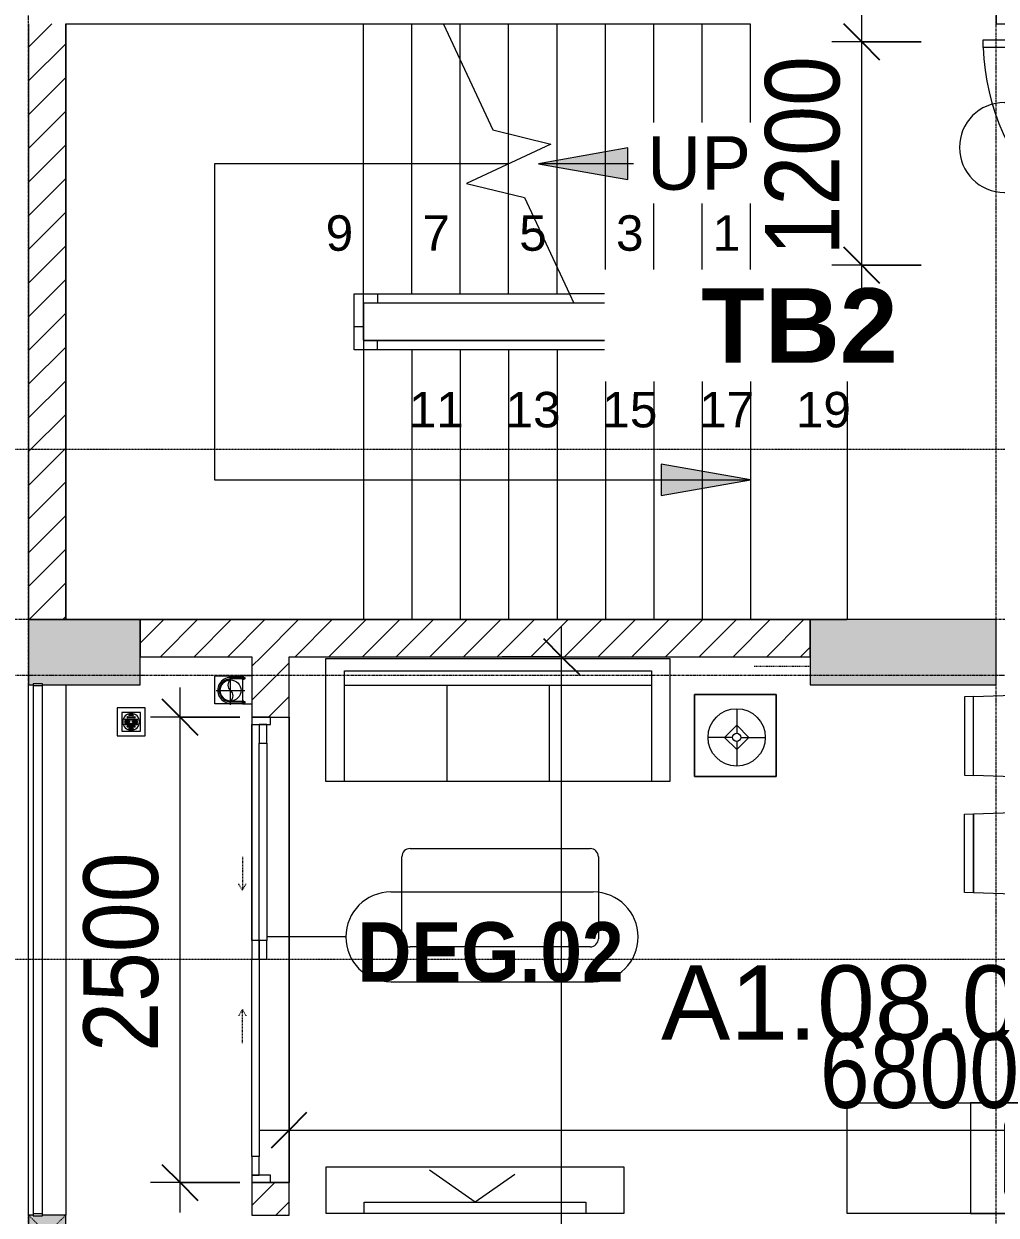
# Model space of a CAD drawing. Header units: millimetres. Extents: x 1591 to 239055, y -15958 to 83255.
# Drawn here: x 129507 to 134732, y 30637 to 37037 of the extents above; entities that cross this region are included whole.
import ezdxf

# ---------------------------------------------------------------- set-up
doc = ezdxf.new("R2010")
doc.units = ezdxf.units.MM
for name, pattern in [('Dash', [6, 3, -3]), ('Dash 1_8_', [6.35, 3.175, -3.175]), ('Dash Dot 3_16_', [7.9375, 4.7625, -1.5875, 0, -1.5875]), ('Grid Line', [22.225, 12.7, -3.175, 3.175, -3.175]), ('IMPORT-CENTER _2_', [40.64, 25.4, -5.08, 5.08, -5.08]), ('Overhead', [3.96875, 2.38125, -1.5875])]:
    doc.linetypes.add(name, pattern=pattern)
for name, color, linetype, lineweight in [('0-1', 250, 'Continuous', 5), ('A-ANNO-DIMS', 211, 'Continuous', 9), ('A-ANNO-DIMS-160', 211, 'Continuous', 9), ('A-AREA', 32, 'Dash 1_8_', 9), ('A-AREA-IDEN', 2, 'Continuous', 9), ('A-DETL-GENF-2', 1, 'Continuous', 9), ('A-DOOR', 31, 'Continuous', 9), ('A-DOOR-3', 1, 'Continuous', 9), ('A-DOOR-FRAM', 31, 'Continuous', 9), ('A-DOOR-FRAM-1', 1, 'Continuous', 9), ('A-DOOR-HDLN', 31, 'Dash', 9), ('A-DOOR-IDEN', 31, 'Continuous', 9), ('A-FLOR-1', 7, 'Continuous', 9), ('A-FLOR-2', 9, 'Continuous', 9), ('A-FLOR-HRAL', 11, 'Continuous', 9), ('A-WALL', 113, 'Continuous', 9), ('A-WALL-3', 113, 'Continuous', 18), ('A-WALL-PATT-2', 111, 'Continuous', 9), ('G-ANNO-SYMB-1', 111, 'Dash Dot 3_16_', 18), ('G-ANNO-TEXT-1', 7, 'Continuous', 9), ('G-IMPT', 8, 'Continuous', 9), ('G-IMPT-2', 8, 'IMPORT-CENTER _2_', 9), ('I-FURN', 30, 'Continuous', 9), ('I-FURN-1', 254, 'Continuous', 9), ('M-EQPM', 50, 'Continuous', 9), ('S-COLS', 52, 'Continuous', 9), ('S-COLS-1', 52, 'Continuous', 5), ('S-COLS-2', 250, 'Continuous', 18), ('S-COLS-5', 52, 'Continuous', 18), ('S-COLS-HDLN', 52, 'Dash', 9), ('S-GRID-1', 1, 'Grid Line', 9), ('S-STRS', 31, 'Continuous', 9), ('S-STRS-ANNO', 31, 'Continuous', 9), ('S-STRS-IDEN', 31, 'Continuous', 9), ('S-STRS-MBND', 31, 'Overhead', 9), ('S-STRS-MBND-1', 31, 'Continuous', 9)]:
    doc.layers.add(name, color=color, linetype=linetype, lineweight=lineweight)
doc.styles.add('Arial_1', font='arial_0.ttf', dxfattribs={"height": 190.496})
doc.styles.add('Arial_13', font='arial_0.ttf', dxfattribs={"height": 400})
doc.styles.add('Arial_2', font='arial_0.ttf', dxfattribs={"height": 288})
doc.styles.add('Arial_B_4', font='arialbd_0.ttf', dxfattribs={"height": 400})
doc.styles.add('Arial_B_5', font='arialbd_0.ttf', dxfattribs={"width": 0.9, "height": 320})
doc.styles.add('UTM Avo', font='UTM Avo.ttf', dxfattribs={"width": 0.9, "height": 400})
doc.dimstyles.new('1_Dim_chi_tiet_2_5', dxfattribs={"dimscale": 304.8, "dimtxt": 399.720379, "dimasz": 0.629921, "dimexe": 0.524934, "dimexo": 0.0625, "dimgap": 0.052493, "dimtad": 1, "dimdec": 0, "dimrnd": 5, "dimzin": 0, "dimdsep": 46, "dimtxsty": 'UTM Avo', "dimblk1": 'OBLIQUE', "dimblk2": 'OBLIQUE', "dimsah": 1, "dimcen": 0.09, "dimdle": 0.524934, "dimazin": 0, "dimtfac": 1, "dimtdec": 4, "dimtix": 1, "dimtmove": 0, "dimatfit": 3, "dimfxl": 1.049869, "dimfxlon": 1, "dimtvp": 1, "dimtolj": 1, "dimtzin": 0, "dimarcsym": 2})
pattern_1 = [(45, (95879.7, 0), (-90.50967, 90.50967), [])]

# ---------------------------------------------------------------- blocks, each defined once
blk = doc.blocks.new('NCV_TKTC_KET CAU_rvt-1-TKCS_MB TẦNG 6-8')
at = {"layer": 'S-COLS-1'}
for points in [[(33727.6, 33486.9), (34252.6, 33486.9), (34252.6, 33836.9), (33652.6, 33836.9), (33652.6, 33486.9), (33677.6, 33486.9), (33677.6, 33491.9), (33727.6, 33491.9)], [(38852.6, 33486.9), (38852.6, 33836.9), (37852.6, 33836.9), (37852.6, 33486.9), (38381.5, 33486.9)]]:
    blk.add_hatch(color=256, dxfattribs=at).paths.add_polyline_path(points)
at = {"layer": 'A-FLOR-1'}
for p, q in [((37532.6, 35535.6), (37532.6, 35336.5)), ((37532.6, 35286.5), (37532.6, 33836.9))]:
    blk.add_line(p, q, dxfattribs=at)
at = {"layer": 'S-COLS-2'}
for p, q in [((34252.6, 33836.9), (33652.6, 33836.9)), ((33652.6, 33836.9), (33652.6, 33486.9)), ((34252.6, 33486.9), (34252.6, 33836.9)), ((38852.6, 33836.9), (37852.6, 33836.9)), ((37852.6, 33836.9), (37852.6, 33486.9)), ((38852.6, 33486.9), (38852.6, 33836.9)), ((33652.6, 33486.9), (33677.6, 33486.9)), ((33727.6, 33486.9), (34252.6, 33486.9)), ((37852.6, 33486.9), (38852.6, 33486.9))]:
    blk.add_line(p, q, dxfattribs=at)
blk = doc.blocks.new('HE BEP A1 - HE BEP A 2-901225-TKCS_MB TẦNG 6-8')
at = {"layer": 'I-FURN'}
for p, q in [((0, 0), (662.4, 0)), ((0, -594.4), (0, 0)), ((662.4, 0), (662.4, -594.4)), ((662.4, 0), (662.4, -594.4)), ((3700, 0), (662.4, 0)), ((3700, -594.4), (3700, 0)), ((3700, -594.4), (3700, 0)), ((844.9, -120.7), (844.9, -476.9)), ((1706.9, -103.2), (862.4, -103.2)), ((1724.4, -476.9), (1724.4, -120.7)), ((2364, -483.2), (2364, -111.2)), ((3175.6, -81.2), (2394, -81.2)), ((2451.6, -118.3), (2484.1, -118.3)), ((2451.6, -122.3), (2451.6, -118.3)), ((2484.1, -122.3), (2451.6, -122.3)), ((2484.1, -118.3), (2484.1, -122.3)), ((3085.5, -118.3), (3085.5, -122.3)), ((3118, -118.3), (3085.5, -118.3)), ((3085.5, -122.3), (3118, -122.3)), ((3118, -122.3), (3118, -118.3)), ((3205.6, -483.2), (3205.6, -111.2)), ((871.5, -386.8), (871.5, -182.3)), ((871.5, -184.9), (1351.6, -184.9)), ((877.9, -156.9), (1345.2, -156.9)), ((924.9, -128.9), (1298.3, -128.9)), ((1351.6, -182.3), (1351.6, -386.8)), ((1405.6, -369.9), (1405.6, -183.2)), ((1459, -129.9), (1644.4, -129.9)), ((1697.8, -183.2), (1697.8, -369.9)), ((2471.8, -183.9), (2467.4, -188.3)), ((2467.4, -188.3), (2496.5, -217.4)), ((2500.9, -213), (2471.8, -183.9)), ((2689.3, -186.7), (2660.2, -215.8)), ((2664.6, -220.2), (2693.7, -191.1)), ((2693.7, -191.1), (2689.3, -186.7)), ((2875.9, -191.1), (2880.3, -186.7)), ((2905, -220.2), (2875.9, -191.1)), ((2880.3, -186.7), (2909.4, -215.8)), ((3068.7, -213), (3097.9, -183.9)), ((3102.3, -188.3), (3073.1, -217.4)), ((3097.9, -183.9), (3102.3, -188.3)), ((871.5, -212.9), (1351.6, -212.9)), ((871.5, -240.9), (1351.6, -240.9)), ((2496.5, -217.4), (2500.9, -213)), ((2660.2, -215.8), (2664.6, -220.2)), ((2909.4, -215.8), (2905, -220.2)), ((3073.1, -217.4), (3068.7, -213)), ((871.5, -268.9), (1351.6, -268.9)), ((871.5, -296.9), (1351.6, -296.9)), ((1602.7, -313.4), (1523.8, -418.4)), ((1618.1, -322.3), (1602.7, -313.4)), ((871.5, -324.9), (1351.6, -324.9)), ((871.5, -352.9), (1351.6, -352.9)), ((871.5, -380.9), (1351.6, -380.9)), ((1566.6, -443.1), (1618.1, -322.3)), ((2470.1, -405.9), (2499.2, -376.7)), ((2503.6, -381.1), (2474.5, -410.3)), ((2499.2, -376.7), (2503.6, -381.1)), ((2663, -383.9), (2667.3, -379.5)), ((2692.1, -413), (2663, -383.9)), ((2667.3, -379.5), (2696.5, -408.6)), ((2902.3, -379.5), (2873.2, -408.6)), ((2877.5, -413), (2906.7, -383.9)), ((2906.7, -383.9), (2902.3, -379.5)), ((3070.4, -376.7), (3066, -381.1)), ((3066, -381.1), (3095.1, -410.3)), ((3099.5, -405.9), (3070.4, -376.7)), ((876.4, -408.9), (1346.8, -408.9)), ((1298.3, -440.1), (924.9, -440.1)), ((1644.4, -423.2), (1459, -423.2)), ((1541.1, -452.3), (1528.6, -445.1)), ((2474.5, -410.3), (2470.1, -405.9)), ((2696.5, -408.6), (2692.1, -413)), ((2873.2, -408.6), (2877.5, -413)), ((3095.1, -410.3), (3099.5, -405.9)), ((862.4, -494.4), (1706.9, -494.4)), ((3175.6, -513.2), (2394, -513.2)), ((662.4, -594.4), (0, -594.4)), ((662.4, -594.4), (3700, -594.4))]:
    blk.add_line(p, q, dxfattribs=at)
for centre, radius in [((2581.9, -298.5), 142.6), ((2581.9, -298.5), 131.3), ((2987.7, -298.5), 142.6), ((2987.7, -298.5), 131.3), ((2581.9, -298.5), 87.2), ((2581.9, -298.5), 43.6), ((2987.7, -298.5), 87.2), ((2987.7, -298.5), 43.6), ((1552.8, -316.6), 22.2), ((2581.9, -298.5), 30.9), ((2987.7, -298.5), 30.9), ((1485.9, -449.9), 17.8), ((1592.6, -449.9), 17.8)]:
    blk.add_circle(centre, radius, dxfattribs=at)
for centre, radius, start, end in [((862.4, -120.7), 17.5, 90, 180), ((1706.9, -120.7), 17.5, 0, 90), ((2394, -111.2), 30, 90, 180), ((2485.1, -120.7), 33.5, 163.94189, 180), ((2485.1, -120.7), 33.5, 180, 196.05811), ((2476.6, -118.2), 24.7, 145.20397, 163.94189), ((2467.8, -120.3), 11.6, 9.71775, 170.28225), ((2467.8, -120.3), 11.6, 189.9102, 350.0898), ((2471.3, -114.5), 18.1, 120.79762, 145.20397), ((2467.9, -108.8), 11.5, 90, 120.79762), ((2467.9, -108.8), 11.5, 59.20238, 90), ((2464.5, -114.5), 18.1, 34.79603, 59.20238), ((2459.1, -118.2), 24.7, 16.05811, 34.79603), ((2450.6, -120.7), 33.5, 0, 16.05811), ((2450.6, -120.7), 33.5, 343.94189, 0), ((3119, -120.7), 33.5, 163.94189, 180), ((3119, -120.7), 33.5, 180, 196.05811), ((3110.5, -118.2), 24.7, 145.20397, 163.94189), ((3105.2, -114.5), 18.1, 120.79762, 145.20397), ((3101.8, -120.3), 11.6, 9.71775, 170.28225), ((3101.8, -120.3), 11.6, 189.9102, 350.0898), ((3101.8, -108.8), 11.5, 90, 120.79762), ((3101.8, -108.8), 11.5, 59.20238, 90), ((3098.4, -114.5), 18.1, 34.79603, 59.20238), ((3093, -118.2), 24.7, 16.05811, 34.79603), ((3084.5, -120.7), 33.5, 0, 16.05811), ((3084.5, -120.7), 33.5, 343.94189, 0), ((3175.6, -111.2), 30, 360, 90), ((924.9, -182.3), 53.3, 90, 180), ((1298.3, -182.3), 53.3, 0, 90), ((1459, -183.2), 53.3, 90, 180), ((1644.4, -183.2), 53.3, 0, 90), ((2476.6, -123.1), 24.7, 196.05811, 214.79603), ((2471.3, -126.9), 18.1, 214.79603, 239.20238), ((2467.9, -132.6), 11.5, 239.20238, 270), ((2467.9, -132.6), 11.5, 270, 300.79762), ((2464.5, -126.9), 18.1, 300.79762, 325.20397), ((2459.1, -123.1), 24.7, 325.20397, 343.94189), ((3110.5, -123.1), 24.7, 196.05811, 214.79603), ((3105.2, -126.9), 18.1, 214.79603, 239.20238), ((3101.8, -132.6), 11.5, 239.20238, 270), ((3101.8, -132.6), 11.5, 270, 300.79762), ((3098.4, -126.9), 18.1, 300.79762, 325.20397), ((3093, -123.1), 24.7, 325.20397, 343.94189), ((1459, -369.9), 53.3, 180, 270), ((1644.4, -369.9), 53.3, 270, 0), ((924.9, -386.8), 53.3, 180, 270), ((1298.3, -386.8), 53.3, 270, 0), ((1537.5, -429.7), 17.8, 140.53825, 240.0479), ((1549.9, -436.9), 17.8, 240.0479, 339.46209), ((862.4, -476.9), 17.5, 180, 270), ((1706.9, -476.9), 17.5, 270, 0), ((2394, -483.2), 30, 180, 270), ((3175.6, -483.2), 30, 270, 0)]:
    blk.add_arc(centre, radius, start, end, dxfattribs=at)
at = {"layer": 'I-FURN-1'}
for p, q in [((0, 0), (3700, 0)), ((0, -594.4), (0, 0)), ((3700, 0), (3700, -594.4)), ((3700, -594.4), (0, -594.4))]:
    blk.add_line(p, q, dxfattribs=at)
blk = doc.blocks.new('LOBBY_SOFA_1 - LOBBY_SOFA_1-901228-TKCS_MB TẦNG 6-8')
at = {"layer": 'I-FURN'}
for p, q in [((-2128.3, 1548.5), (-1160.3, 1548.5)), ((-2172.3, 1064.5), (-2172.3, 1504.5)), ((-1116.3, 1504.5), (-1116.3, 1064.5)), ((-1160.3, 1020.5), (-2128.3, 1020.5)), ((-2556, 660), (-708, 660)), ((-2556, 0), (-2556, 660)), ((-2457, 66), (-2457, 660)), ((-1907, 143), (-1907, 660)), ((-1357, 143), (-1357, 660)), ((-807, 660), (-807, 66)), ((-708, 660), (-708, 0)), ((-2688.2, 633.5), (-3128.2, 633.5)), ((-3128.2, 633.5), (-3128.2, 193.5)), ((-2915.4, 445), (-2915.4, 577)), ((-2688.2, 193.5), (-2688.2, 633.5)), ((-2981.4, 423), (-2915.4, 489)), ((-2915.4, 489), (-2849.4, 423)), ((-2937.4, 423), (-3069.4, 423)), ((-2915.4, 357), (-2981.4, 423)), ((-2849.4, 423), (-2915.4, 357)), ((-2915.4, 269), (-2915.4, 401)), ((-2893.4, 423), (-2761.4, 423)), ((-3128.2, 193.5), (-2688.2, 193.5)), ((-807, 143), (-2457, 143)), ((-807, 66), (-2457, 66)), ((-708, 0), (-2556, 0))]:
    blk.add_line(p, q, dxfattribs=at)
for radius in [154, 22]:
    blk.add_circle((-2915.4, 423), radius, dxfattribs=at)
for centre, start, end in [((-2128.3, 1504.5), 90, 180), ((-1160.3, 1504.5), 0, 90), ((-2128.3, 1064.5), 180, 270), ((-1160.3, 1064.5), 270, 0)]:
    blk.add_arc(centre, 44, start, end, dxfattribs=at)
at = {"layer": 'I-FURN-1'}
for p, q in [((-2128.3, 1548.5), (-1160.3, 1548.5)), ((-2172.3, 1064.5), (-2172.3, 1504.5)), ((-1116.3, 1504.5), (-1116.3, 1064.5)), ((-1160.3, 1020.5), (-2128.3, 1020.5)), ((-2556, 660), (-708, 660)), ((-2556, 0), (-2556, 660)), ((-708, 660), (-708, 0)), ((-3128.2, 633.5), (-2688.2, 633.5)), ((-3128.2, 193.5), (-3128.2, 633.5)), ((-2688.2, 633.5), (-2688.2, 193.5)), ((-2688.2, 193.5), (-3128.2, 193.5)), ((-708, 0), (-2556, 0))]:
    blk.add_line(p, q, dxfattribs=at)
for centre, start, end in [((-2128.3, 1504.5), 90, 180), ((-1160.3, 1504.5), 0, 90), ((-2128.3, 1064.5), 180, 270), ((-1160.3, 1064.5), 270, 0)]:
    blk.add_arc(centre, 44, start, end, dxfattribs=at)
blk = doc.blocks.new('RES_BAN AN 1 - RES_BAN AN 1-901196-TKCS_MB TẦNG 6-8')
at = {"layer": 'I-FURN-1'}
for p, q in [((-425, 0), (-425, -1275)), ((425, 0), (-425, 0)), ((425, -1275), (425, 0)), ((-761.9, -113.5), (-809.6, -115.1)), ((-809.6, -115.1), (-809.6, -536.9)), ((-761.9, -113.5), (-425, -102.3)), ((-761.9, -538.5), (-761.9, -113.5)), ((-761.9, -538.5), (-761.9, -113.5)), ((-425, -102.3), (-425, -549.7)), ((425, -102.3), (425, -549.7)), ((761.9, -113.5), (425, -102.3)), ((761.9, -538.5), (761.9, -113.5)), ((761.9, -113.5), (761.9, -538.5)), ((809.6, -115.1), (761.9, -113.5)), ((809.6, -536.9), (809.6, -115.1)), ((-809.6, -536.9), (-761.9, -538.5)), ((-425, -549.7), (-761.9, -538.5)), ((425, -549.7), (761.9, -538.5)), ((761.9, -538.5), (809.6, -536.9)), ((-809.6, -745.3), (-761.9, -743.8)), ((-809.6, -1167.2), (-809.6, -745.3)), ((-761.9, -743.8), (-425, -732.5)), ((-761.9, -1168.8), (-761.9, -743.8)), ((-761.9, -743.8), (-761.9, -1168.8)), ((-425, -732.5), (-425, -1180)), ((425, -732.5), (425, -1180)), ((761.9, -743.8), (425, -732.5)), ((761.9, -743.8), (809.6, -745.3)), ((761.9, -1168.8), (761.9, -743.8)), ((761.9, -1168.8), (761.9, -743.8)), ((809.6, -745.3), (809.6, -1167.2)), ((-761.9, -1168.8), (-809.6, -1167.2)), ((-425, -1180), (-761.9, -1168.8)), ((425, -1180), (761.9, -1168.8)), ((809.6, -1167.2), (761.9, -1168.8)), ((-425, -1275), (425, -1275))]:
    blk.add_line(p, q, dxfattribs=at)
blk = doc.blocks.new('RES_BAN AN - RES_BAN AN-901221-TKCS_MB TẦNG 6-8')
at = {"layer": 'I-FURN-1'}
for p, q in [((0, 250), (1600, 250)), ((0, 0), (0, 250)), ((1600, 250), (1600, 0)), ((1600, 0), (0, 0))]:
    blk.add_line(p, q, dxfattribs=at)
blk = doc.blocks.new('KE TIVI-2 - KE TIVI-2-901222-TKCS_MB TẦNG 6-8')
at = {"layer": 'I-FURN-1'}
for p, q in [((0, 60), (-245.7, 232.1)), ((213, 209.1), (0, 60)), ((-595.6, 60), (595.6, 60)), ((-595.6, 0), (-595.6, 60)), ((595.6, 0), (-595.6, 0)), ((595.6, 60), (595.6, 0))]:
    blk.add_line(p, q, dxfattribs=at)
blk = doc.blocks.new('NCV_TKTC_TANG 6 - 8_rvt-2-TKCS_MB TẦNG 6-8')
at = {"layer": 'A-FLOR-2'}
for p, q in [((35052.6, 33312.4), (35052.6, 30812.4)), ((35052.6, 30813.1), (35052.6, 33312.4)), ((34852.6, 33272.4), (34852.6, 32112.4)), ((34952.6, 30813.1), (35052.6, 30813.1))]:
    blk.add_line(p, q, dxfattribs=at)
at = {"layer": 'I-FURN-1', "rotation": 180}
blk.add_blockref('LOBBY_SOFA_1 - LOBBY_SOFA_1-901228-TKCS_MB TẦNG 6-8', (34542.6, 33626.9), dxfattribs=at)
at = {"layer": 'I-FURN-1'}
for name, p in [('RES_BAN AN 1 - RES_BAN AN 1-901196-TKCS_MB TẦNG 6-8', (39492.6, 33536.9)), ('HE BEP A1 - HE BEP A 2-901225-TKCS_MB TẦNG 6-8', (38052.6, 31241.3)), ('RES_BAN AN - RES_BAN AN-901221-TKCS_MB TẦNG 6-8', (35252.2, 30646.9)), ('KE TIVI-2 - KE TIVI-2-901222-TKCS_MB TẦNG 6-8', (36052.2, 30646.9))]:
    blk.add_blockref(name, p, dxfattribs=at)
blk = doc.blocks.new('Top Rail Type - Top Rail_Internal_-952807-TKCS_MB TẦNG 6-8')
at = {"layer": 'A-FLOR-HRAL'}
for p, q in [((35402.2, 35586), (35527.2, 35586)), ((35402.2, 35461), (35402.2, 35586)), ((35527.2, 35586), (36558.8, 35586)), ((35527.2, 35586), (35527.2, 35536)), ((35527.2, 35536), (35452.2, 35536)), ((35452.2, 35536), (35452.2, 35461)), ((36582.1, 35536), (35527.2, 35536)), ((35402.2, 35411.5), (35402.2, 35461)), ((35452.2, 35461), (35452.2, 35411.5)), ((35402.2, 35411.5), (35452.2, 35411.5)), ((35402.2, 35286.5), (35402.2, 35411.5)), ((35452.2, 35411.5), (35452.2, 35336.5)), ((35452.2, 35336.5), (35527.2, 35336.5)), ((35527.2, 35286.5), (35527.2, 35336.5)), ((35527.2, 35336.5), (37532.6, 35336.5)), ((37532.6, 35336.5), (37532.6, 35286.5)), ((35527.2, 35286.5), (35402.2, 35286.5)), ((37532.6, 35286.5), (35527.2, 35286.5))]:
    blk.add_line(p, q, dxfattribs=at)
blk = doc.blocks.new('Top Rail Type - Top Rail_Internal_-953363-TKCS_MB TẦNG 6-8')
at = {"layer": 'A-FLOR-HRAL'}
for p, q in [((36558.8, 35586), (36582.1, 35536)), ((37532.6, 35586), (36558.8, 35586)), ((37532.6, 35536), (37532.6, 35586)), ((37532.6, 35536), (36582.1, 35536))]:
    blk.add_line(p, q, dxfattribs=at)
blk = doc.blocks.new('G1_SOF - BO TRU - 200x200-V116-TKCS_MB TẦNG 6-8')
at = {"layer": 'S-COLS'}
blk.add_hatch(color=256, dxfattribs=at).paths.add_polyline_path([(-25, -100), (100, -100), (100, 100), (-25, 100), (-25, 96.6), (-75, 96.6), (-75, 100), (-100, 100), (-100, -100), (-75, -100)])
at = {"layer": 'S-COLS-5'}
for p, q in [((-75, 100), (-100, 100)), ((-100, 100), (-100, -100)), ((100, 100), (-25, 100)), ((100, -100), (100, 100)), ((-100, -100), (100, -100))]:
    blk.add_line(p, q, dxfattribs=at)
at = {"layer": 'S-COLS-HDLN'}
for p, q in [((100, 100), (-100, -100)), ((-100, 100), (100, -100))]:
    blk.add_line(p, q, dxfattribs=at)
blk = doc.blocks.new('TKTC_XREF_251221_MB TANG 2-7 - TKTC_XREF_260130_MB TANG 2-5_dwg_$cc-4746808-TKCS_MB TẦNG 6-8')
at = {"layer": 'G-IMPT-2'}
for p, q in [((0, -0.673), (0, 0.673)), ((-0.673, 0), (0.673, 0))]:
    blk.add_line(p, q, dxfattribs=at)
at = {"layer": 'M-EQPM'}
blk.add_circle((0, 0), 0.5, dxfattribs=at)
for centre, radius, start, end in [((0, 0), 0.5, 90, 270), ((0.188, 0.25), 0.313, 126.8699, 233.1301), ((-0.188, -0.25), 0.313, 306.8699, 53.1301)]:
    blk.add_arc(centre, radius, start, end, dxfattribs=at)
blk = doc.blocks.new('TKTC_XREF_251221_MB TANG 2-7 - TKTC_XREF_260130_MB TANG 2-5_dwg_CUM U_DN100-4746796-TKCS_MB TẦNG 6-8')
at = {"layer": 'G-IMPT'}
blk.add_hatch(color=256, dxfattribs=at).paths.add_polyline_path([(0, 61), (0, 57), (14.8, 55.1), (28.5, 49.4), (40.3, 40.3), (49.4, 28.5), (55.1, 14.8), (57, 0), (55.1, -14.8), (49.4, -28.5), (40.3, -40.3), (28.5, -49.4), (14.8, -55.1), (0, -57), (0, -61), (15.8, -58.9), (30.5, -52.8), (43.1, -43.1), (52.8, -30.5), (58.9, -15.8), (61, 0), (58.9, 15.8), (52.8, 30.5), (43.1, 43.1), (30.5, 52.8), (15.8, 58.9)])
for p, q in [((-79.1, 66.6), (-79.1, 63.4)), ((-76.6, 66.6), (-76.6, 63.4)), ((-74.6, 66.6), (-74.6, 63.4)), ((-72.7, 69.3), (-72.7, 60.7)), ((-66.9, 67.9), (-71.7, 67.9)), ((-65, 69), (0, 69)), ((-66.9, 62.1), (-71.7, 62.1)), ((-79.1, -63.4), (-79.1, -66.6)), ((-76.6, -63.4), (-76.6, -66.6)), ((-74.6, -63.4), (-74.6, -66.6)), ((-72.7, -60.7), (-72.7, -69.3)), ((-66.9, -62.1), (-71.7, -62.1)), ((-66.9, -67.9), (-71.7, -67.9)), ((-65, -69), (0, -69))]:
    blk.add_line(p, q, dxfattribs=at)
at = {"layer": 'G-IMPT', "flags": 128}
for points in [[(-72.7, 67.6), (-78.1, 67.6), (-78.1, 62.4), (-72.7, 62.4)], [(-71.7, 59.2), (-66.9, 59.2), (-66.9, 70.8), (-71.7, 70.8)], [(-66.9, 70.8), (-66.9, 72.7), (-65, 72.7), (-65, 57.3), (-66.9, 57.3), (-66.9, 59.2)], [(-65, 61), (0, 61), (0, 57)], [(-72.7, -62.4), (-78.1, -62.4), (-78.1, -67.6), (-72.7, -67.6)], [(-71.7, -70.8), (-66.9, -70.8), (-66.9, -59.2), (-71.7, -59.2)], [(-66.9, -59.2), (-66.9, -57.3), (-65, -57.3), (-65, -72.7), (-66.9, -72.7), (-66.9, -70.8)], [(-65, -61), (0, -61), (0, -57)]]:
    blk.add_lwpolyline(points, dxfattribs=at)
at = {"layer": 'G-IMPT'}
for centre, radius, start, end in [((-78.1, 66.6), 0.96, 90, 180), ((-71.1, 69.3), 1.56, 112.61986, 247.38014), ((-67.9, 65), 4.8, 143.1301, 216.8699), ((0, 0), 69, 270, 90), ((-78.1, 63.4), 0.96, 180, 270), ((-71.1, 60.7), 1.56, 112.61986, 247.38014), ((0, 0), 61, 270, 90), ((0, 0), 57, 270, 90), ((-78.1, -63.4), 0.96, 90, 180), ((-71.1, -60.7), 1.56, 112.61986, 247.38014), ((-67.9, -65), 4.8, 143.1301, 216.8699), ((-78.1, -66.6), 0.96, 180, 270), ((-71.1, -69.3), 1.56, 112.61986, 247.38014)]:
    blk.add_arc(centre, radius, start, end, dxfattribs=at)
blk = doc.blocks.new('TKTC_XREF_251221_MB TANG 2-7 - TKTC_XREF_260130_MB TANG 2-5_dwg_THU NUOC - THU NUOC-444531-TKCS_MB TẦNG 1-4746804-TKCS_MB TẦNG 6-8')
at = {"layer": 'G-IMPT'}
for p, q in [((-23.3, 10.8), (40.9, 10.8)), ((40.9, 4.8), (-23.3, 4.8)), ((-11, 23.3), (28.5, 23.3)), ((28.5, 17.3), (-11, 17.3)), ((-1.1, 35.6), (18.5, 35.6)), ((18.5, 29.6), (-1.1, 29.6)), ((-23.3, -13.6), (40.9, -13.6)), ((40.9, -19.6), (-23.3, -19.6)), ((-11, -26.1), (28.5, -26.1)), ((28.5, -32.1), (-11, -32.1)), ((-1.1, -38.5), (18.5, -38.5)), ((18.5, -44.5), (-1.1, -44.5))]:
    blk.add_line(p, q, dxfattribs=at)
at = {"layer": 'G-IMPT', "flags": 128}
for points in [[(83.7, -79.4), (83.7, 70.6), (-66.3, 70.6), (-66.3, -79.4)], [(58.7, -54.4), (58.7, 45.6), (-41.3, 45.6), (-41.3, -54.4)]]:
    blk.add_lwpolyline(points, close=True, dxfattribs=at)
for points in [[(-23.3, -1.2), (0.7, -1.2), (0.7, -7.2), (-23.3, -7.2)], [(40.9, -7.2), (16.7, -7.2), (16.7, -1.2), (40.9, -1.2)]]:
    blk.add_lwpolyline(points, dxfattribs=at)
at = {"layer": 'G-IMPT'}
for centre, radius, start, end in [((8.7, -4.4), 45, 360, 180), ((8.7, -4.4), 45, 360, 180), ((-23.3, 7.8), 3, 90, 270), ((-11, 20.3), 3, 90, 270), ((-1.1, 32.6), 3, 90, 270), ((18.5, 32.6), 3, 270, 90), ((28.5, 20.3), 3, 270, 90), ((40.9, 7.8), 3, 270, 90), ((8.7, -4.4), 45, 180, 360), ((8.7, -4.4), 45, 180, 360), ((-23.3, -4.2), 3, 90, 270), ((-23.3, -16.6), 3, 90, 270), ((-11, -29.1), 3, 90, 270), ((-1.1, -41.5), 3, 90, 270), ((18.5, -41.5), 3, 270, 90), ((28.5, -29.1), 3, 270, 90), ((40.9, -4.2), 3, 270, 90), ((40.9, -16.6), 3, 270, 90)]:
    blk.add_arc(centre, radius, start, end, dxfattribs=at)
blk = doc.blocks.new('TKTC_XREF_251221_MB TANG 2-7 - TKTC_XREF_251221_MB TANG 2-7-2039446-TKCS_MB TẦNG 6-8')
at = {"layer": 'M-EQPM'}
for p, q in [((1000.4, 16297.7), (1150.1, 16297.7)), ((1000.4, 16147.3), (1000.4, 16297.7)), ((1150.1, 16297.7), (1150.1, 16147.3)), ((1200, 16297.9), (1150.2, 16297.5)), ((1150.2, 16297.5), (1150.2, 16147.1)), ((1150.1, 16147.3), (1000.4, 16147.3)), ((1150.2, 16147.1), (1200, 16147.4))]:
    blk.add_line(p, q, dxfattribs=at)
for name, p, xscale, yscale, zscale, rotation in [('TKTC_XREF_251221_MB TANG 2-7 - TKTC_XREF_260130_MB TANG 2-5_dwg_$cc-4746808-TKCS_MB TẦNG 6-8', (1085.2, 16218.9), 113.7150000000073, 113.7150000000073, 113.7150000000073, 359.9990086636432), ('TKTC_XREF_251221_MB TANG 2-7 - TKTC_XREF_260130_MB TANG 2-5_dwg_CUM U_DN100-4746796-TKCS_MB TẦNG 6-8', (1085.2, 16219.8), 0.9975000000000006, 0.9975000000000006, 0.9975000000000006, 180.000991338195)]:
    blk.add_blockref(name, p, dxfattribs=dict(xscale=xscale, yscale=yscale, zscale=zscale, rotation=rotation))
blk.add_blockref('TKTC_XREF_251221_MB TANG 2-7 - TKTC_XREF_260130_MB TANG 2-5_dwg_THU NUOC - THU NUOC-444531-TKCS_MB TẦNG 1-4746804-TKCS_MB TẦNG 6-8', (542.3, 16054.4))
blk = doc.blocks.new('FD_01 - FD_01-1200x2200mm-1787917-TKCS_MB TẦNG 6-8')
at = {"layer": 'A-DETL-GENF-2'}
for p, q in [((570, 100), (570, 1320)), ((570, 1320), (610, 1320)), ((610, 1320), (610, 100)), ((610, 100), (570, 100))]:
    blk.add_line(p, q, dxfattribs=at)
blk.add_arc((610, 100), 1220, 91.87889, 180, dxfattribs=at)
at = {"layer": 'A-DOOR-FRAM-1'}
for p, q in [((-610, 100), (-645, 100)), ((-645, 100), (-645, -100)), ((-610, 60), (-610, 100)), ((645, 100), (610, 100)), ((610, 100), (610, 60)), ((645, -100), (645, 100)), ((-600, 60), (-610, 60)), ((-600, -100), (-600, 60)), ((610, 60), (600, 60)), ((600, 60), (600, -100)), ((-645, -100), (-600, -100)), ((600, -100), (645, -100))]:
    blk.add_line(p, q, dxfattribs=at)
blk = doc.blocks.new('Railing - 50 x 10mm-1251311-TKCS_MB TẦNG 6-8')
at = {"layer": 'A-FLOR-HRAL'}
for p, q in [((25, 5), (-25, 5)), ((-25, 5), (-25, -5)), ((25, -5), (25, 5)), ((-25, -5), (25, -5))]:
    blk.add_line(p, q, dxfattribs=at)
blk = doc.blocks.new('Railing - Railing-3828395-TKCS_MB TẦNG 6-8')
at = {"layer": 'A-FLOR-HRAL'}
for p, q in [((33677.6, 33481.9), (33677.6, 30644)), ((33727.6, 30644), (33727.6, 33481.9))]:
    blk.add_line(p, q, dxfattribs=at)
for p in [(33702.6, 33486.9), (33702.6, 30639)]:
    blk.add_blockref('Railing - 50 x 10mm-1251311-TKCS_MB TẦNG 6-8', p)
blk = doc.blocks.new('DEG_02-DEG_03 - DEG_02-2500x2400mm-CỬA ĐI 02 CÁNH TRƯỢT-625766-TKCS_MB TẦNG 6-8')
at = {"layer": 'A-DOOR'}
for p, q in [((-1110, 100), (-1210, 100)), ((-1210, 100), (-1210, 60)), ((-1110, 60), (-1110, 100)), ((-1110, 100), (-50, 100)), ((50, 100), (-50, 100)), ((-50, 100), (-50, 60)), ((50, 60), (50, 100)), ((-1210, 60), (-1110, 60)), ((-50, 60), (-1110, 60)), ((50, 60), (-50, 60)), ((-50, 60), (-50, 20)), ((-50, 60), (50, 60)), ((-50, 20), (50, 20)), ((50, 20), (50, 60)), ((50, 60), (1110, 60)), ((1110, 20), (50, 20)), ((1210, 60), (1110, 60)), ((1110, 60), (1110, 20)), ((1110, 20), (1210, 20)), ((1210, 20), (1210, 60))]:
    blk.add_line(p, q, dxfattribs=at)
at = {"layer": 'A-DOOR-FRAM'}
for p, q in [((-1210, 100), (-1250, 100)), ((-1250, 100), (-1250, 0)), ((-1210, 0), (-1210, 100)), ((1250, 100), (1210, 100)), ((1210, 100), (1210, 0)), ((1250, 0), (1250, 100)), ((-1250, 0), (-1210, 0)), ((1210, 0), (1250, 0))]:
    blk.add_line(p, q, dxfattribs=at)
at = {"layer": 'A-DOOR-HDLN'}
for p, q in [((-500.4, 151.1), (-320.4, 151.1)), ((-320.4, 151.1), (-355, 171.1)), ((-320.4, 151.1), (-355, 131.1)), ((320.4, 151.1), (355, 171.1)), ((320.4, 151.1), (355, 131.1)), ((500.4, 151.1), (320.4, 151.1))]:
    blk.add_line(p, q, dxfattribs=at)
blk = doc.blocks.new('DIMBLOCK85-TKCS_MB TẦNG 6-8')
at = {"layer": 'A-ANNO-DIMS-160'}
for p, q in [((132397.1, 25476.9), (132397.1, 33796.9)), ((132077.1, 33636.9), (132557.1, 33636.9)), ((132397.1, 33636.9), (132077.1, 33636.9)), ((132077.1, 25636.9), (132557.1, 25636.9)), ((132397.1, 25636.9), (132077.1, 25636.9))]:
    blk.add_line(p, q, dxfattribs=at)
at = {"layer": 'A-ANNO-DIMS-160', "lineweight": 25}
for p, q in [((132397.1, 33636.9), (132301.1, 33732.9)), ((132397.1, 33636.9), (132493.1, 33540.9)), ((132397.1, 25636.9), (132301.1, 25732.9)), ((132397.1, 25636.9), (132493.1, 25540.9))]:
    blk.add_line(p, q, dxfattribs=at)
at = {"layer": 'A-ANNO-DIMS-160', "color": 0, "insert": (131877.4, 29089.2), "char_height": 400, "width": 1314.636, "attachment_point": 1, "rotation": 90, "line_spacing_factor": 1.110334, "style": 'UTM Avo'}
blk.add_mtext('8000', dxfattribs=at)
blk = doc.blocks.new('_Oblique')
at = {"color": 0, "linetype": 'ByBlock', "lineweight": -2}
blk.add_line((-0.5, -0.5), (0.5, 0.5), dxfattribs=at)
blk = doc.blocks.new('DIMBLOCK86-TKCS_MB TẦNG 6-8')
at = {"layer": 'A-ANNO-DIMS-160'}
for p, q in [((130932.3, 31413.8), (130932.3, 30933.8)), ((130932.3, 31093.8), (130932.3, 31413.8)), ((137732.3, 31413.8), (137732.3, 30933.8)), ((137732.3, 31093.8), (137732.3, 31413.8)), ((130772.3, 31093.8), (137892.3, 31093.8))]:
    blk.add_line(p, q, dxfattribs=at)
at = {"layer": 'A-ANNO-DIMS-160', "lineweight": 25}
for p, q in [((130932.3, 31093.8), (131028.3, 31189.8)), ((137732.3, 31093.8), (137828.3, 31189.8)), ((130932.3, 31093.8), (130836.3, 30997.8)), ((137732.3, 31093.8), (137636.3, 30997.8))]:
    blk.add_line(p, q, dxfattribs=at)
at = {"layer": 'A-ANNO-DIMS-160', "color": 0, "insert": (133784.5, 31613.4), "char_height": 400, "width": 1314.636, "attachment_point": 1, "line_spacing_factor": 1.110334, "style": 'UTM Avo'}
blk.add_mtext('6800', dxfattribs=at)
blk = doc.blocks.new('DIMBLOCK218-TKCS_MB TẦNG 6-8')
at = {"layer": 'A-ANNO-DIMS-160'}
for p, q in [((134009.5, 35580.3), (134009.5, 37100.3)), ((134329.5, 36940.3), (133849.5, 36940.3)), ((134009.5, 36940.3), (134329.5, 36940.3)), ((134329.5, 35740.3), (133849.5, 35740.3)), ((134009.5, 35740.3), (134329.5, 35740.3))]:
    blk.add_line(p, q, dxfattribs=at)
at = {"layer": 'A-ANNO-DIMS-160', "lineweight": 25}
for p, q in [((134009.5, 36940.3), (133913.5, 37036.3)), ((134009.5, 36940.3), (134105.5, 36844.3)), ((134009.5, 35740.3), (133913.5, 35836.3)), ((134009.5, 35740.3), (134105.5, 35644.3))]:
    blk.add_line(p, q, dxfattribs=at)
at = {"layer": 'A-ANNO-DIMS-160', "color": 0, "insert": (133489.9, 35792.5), "char_height": 400, "width": 1314.636, "attachment_point": 1, "rotation": 90, "line_spacing_factor": 1.110334, "style": 'UTM Avo'}
blk.add_mtext('1200', dxfattribs=at)
blk = doc.blocks.new('STN_Door Tag - STN_Door Tag-1788670-TKCS_MB TẦNG 6-8')
at = {"layer": 'A-DOOR-IDEN'}
for p, q in [((-3.37, 1.495), (3.431, 1.495)), ((-3.37, -1.524), (3.431, -1.524))]:
    blk.add_line(p, q, dxfattribs=at)
for centre, start, end in [((-3.37, -0.015), 90, 270), ((3.431, -0.015), 270, 90)]:
    blk.add_arc(centre, 1.509, start, end, dxfattribs=at)
blk = doc.blocks.new('DIMBLOCK252-TKCS_MB TẦNG 6-8')
at = {"layer": 'A-ANNO-DIMS-160'}
for p, q in [((130346.9, 30652.4), (130346.9, 33472.4)), ((130666.9, 33312.4), (130186.9, 33312.4)), ((130346.9, 33312.4), (130666.9, 33312.4)), ((130666.9, 30812.4), (130186.9, 30812.4)), ((130346.9, 30812.4), (130666.9, 30812.4))]:
    blk.add_line(p, q, dxfattribs=at)
at = {"layer": 'A-ANNO-DIMS-160', "lineweight": 25}
for p, q in [((130346.9, 33312.4), (130250.9, 33408.4)), ((130346.9, 33312.4), (130442.9, 33216.4)), ((130346.9, 30812.4), (130250.9, 30908.4)), ((130346.9, 30812.4), (130442.9, 30716.4))]:
    blk.add_line(p, q, dxfattribs=at)
at = {"layer": 'A-ANNO-DIMS-160', "color": 0, "insert": (129827.3, 31514.6), "char_height": 400, "width": 1314.636, "attachment_point": 1, "rotation": 90, "line_spacing_factor": 1.110334, "style": 'UTM Avo'}
blk.add_mtext('2500', dxfattribs=at)

msp = doc.modelspace()

# ---------------------------------------------------------------- hatches: boundary and pattern name
at = {"layer": 'A-WALL-PATT-2'}
h = msp.add_hatch(dxfattribs=at)
h.set_pattern_fill('FP_1', color=256, style=0, pattern_type=2)
h.set_pattern_definition(pattern_1)
h.paths.add_polyline_path([(129732.3, 33836.9), (129732.3, 37036.9), (129532.3, 37036.9), (129532.3, 33836.9)])
h = msp.add_hatch(dxfattribs=at)
h.set_pattern_fill('FP_1', color=256, style=0, pattern_type=2)
h.set_pattern_definition(pattern_1)
h.paths.add_polyline_path([(133732.3, 33636.9), (133732.3, 33836.9), (130132.3, 33836.9), (130132.3, 33636.9), (132649.2, 33636.9)])
h = msp.add_hatch(dxfattribs=at)
h.set_pattern_fill('FP_1', color=256, style=0, pattern_type=2)
h.set_pattern_definition(pattern_1)
h.paths.add_polyline_path([(130732.3, 30637.5), (130932.3, 30637.5), (130932.3, 30812.4), (130732.3, 30812.4)])
h.paths.add_polyline_path([(130732.3, 33312.4), (130932.3, 33312.4), (130932.3, 33636.9), (130732.3, 33636.9)])
at = {"layer": 'S-STRS-ANNO'}
for points in [[(132752.3, 36200.9), (132752.3, 36370.2), (132272.3, 36285.6), (132649.2, 36219.1)], [(133400.9, 36206.4), (133445.5, 36212.8), (133479.6, 36242.3), (133492.3, 36285.6), (133479.6, 36328.8), (133445.5, 36358.4), (133400.9, 36364.8), (133359.9, 36346), (133335.5, 36308.1), (133335.5, 36263), (133359.9, 36225.1)], [(132932.3, 34502.3), (133412.3, 34586.9), (132932.3, 34671.6)]]:
    msp.add_hatch(color=256, dxfattribs=at).paths.add_polyline_path(points)
h = msp.add_hatch(color=256, dxfattribs=at)
edge = h.paths.add_edge_path()
edge.add_arc((133412.3, 36285.6), 80, 0, 360)

# ---------------------------------------------------------------- linework, layer by layer
at = {"layer": 'A-AREA'}
msp.add_line((133432.3, 33586.9), (133732.3, 33586.9), dxfattribs=at)
at = {"layer": 'A-DOOR-IDEN'}
msp.add_line((130813.5, 32133.5), (131237.2, 32133.5), dxfattribs=at)
at = {"layer": 'A-WALL'}
for p, q in [((129532.3, 30637.4), (129532.3, 33486.9)), ((129732.3, 33486.9), (129732.3, 30637.4)), ((130932.3, 33312.4), (130932.3, 30812.4)), ((130732.3, 32112.4), (130732.3, 33272.4))]:
    msp.add_line(p, q, dxfattribs=at)
at = {"layer": 'A-WALL-3'}
for p, q in [((134732.3, 37236.9), (134732.3, 37036.9)), ((129532.3, 37036.9), (129532.3, 33836.9)), ((129732.3, 33836.9), (129732.3, 37036.9)), ((134732.3, 37036.9), (135882.3, 37036.9)), ((129532.3, 33836.9), (129732.3, 33836.9)), ((133732.3, 33836.9), (130132.3, 33836.9)), ((130132.3, 33836.9), (130132.3, 33636.9)), ((133732.3, 33636.9), (133732.3, 33836.9)), ((130132.3, 33636.9), (130732.3, 33636.9)), ((130732.3, 33636.9), (130732.3, 33312.4)), ((130932.3, 33636.9), (133732.3, 33636.9)), ((130932.3, 33312.4), (130932.3, 33636.9)), ((130732.3, 33312.4), (130932.3, 33312.4)), ((130932.3, 30812.4), (130732.3, 30812.4)), ((130732.3, 30812.4), (130732.3, 30637.5)), ((130932.3, 30637.5), (130932.3, 30812.4)), ((130732.3, 30637.5), (130932.3, 30637.5))]:
    msp.add_line(p, q, dxfattribs=at)
at = {"layer": 'G-ANNO-SYMB-1'}
for p, q in [((124639, 34751.5), (229692.1, 34751.5)), ((124639, 32011.5), (229692.1, 32011.5))]:
    msp.add_line(p, q, dxfattribs=at)
at = {"layer": 'S-GRID-1'}
for p, q in [((129532.3, 19149.4), (129532.3, 77012.5)), ((134732.3, 19149.4), (134732.3, 77012.5)), ((132338.5, 33836.9), (128338.5, 33836.9)), ((221768.6, 33836.9), (132338.5, 33836.9)), ((130306.5, 33536.9), (126306.5, 33536.9)), ((223800.6, 33536.9), (130306.5, 33536.9))]:
    msp.add_line(p, q, dxfattribs=at)
at = {"layer": 'S-STRS'}
for p, q in [((131332.3, 37035.6), (129732.3, 37035.6)), ((131332.3, 35586), (131332.3, 37035.6)), ((131592.3, 37035.6), (131332.3, 37035.6)), ((131762.5, 37035.6), (131592.3, 37035.6)), ((131592.3, 35586), (131592.3, 37035.6)), ((131852.3, 37035.6), (131762.5, 37035.6)), ((132112.3, 37035.6), (131852.3, 37035.6)), ((131852.3, 36843.2), (131852.3, 37035.6)), ((132372.3, 37035.6), (132112.3, 37035.6)), ((132112.3, 36446.3), (132112.3, 37035.6)), ((132632.3, 37035.6), (132372.3, 37035.6)), ((132372.3, 35728), (132372.3, 37035.6)), ((132892.3, 37035.6), (132632.3, 37035.6)), ((132632.3, 35586), (132632.3, 37035.6)), ((133152.3, 37035.6), (132892.3, 37035.6)), ((132892.3, 35586), (132892.3, 37035.6)), ((133412.3, 37035.6), (133152.3, 37035.6)), ((133152.3, 35586), (133152.3, 37035.6)), ((133412.3, 35586), (133412.3, 37035.6)), ((131852.3, 35586), (131852.3, 36843.2)), ((132112.3, 36285.6), (132112.3, 36446.3)), ((132112.3, 36124.9), (132112.3, 36285.6)), ((132112.3, 35586), (132112.3, 36124.9)), ((132372.3, 35586), (132372.3, 35728)), ((131332.3, 35336.9), (131332.3, 35535.6)), ((131592.3, 35535.6), (131332.3, 35535.6)), ((131852.3, 35535.6), (131592.3, 35535.6)), ((132112.3, 35535.6), (131852.3, 35535.6)), ((132372.3, 35535.6), (132112.3, 35535.6)), ((132462, 35535.6), (132372.3, 35535.6)), ((132632.3, 35535.6), (132462, 35535.6)), ((132892.3, 35535.6), (132632.3, 35535.6)), ((133152.3, 35535.6), (132892.3, 35535.6)), ((133412.3, 35535.6), (133152.3, 35535.6)), ((131332.3, 35336.9), (131592.3, 35336.9)), ((131592.3, 35336.9), (131852.3, 35336.9)), ((131852.3, 35336.9), (132112.3, 35336.9)), ((132112.3, 35336.9), (132372.3, 35336.9)), ((132372.3, 35336.9), (132632.3, 35336.9)), ((132632.3, 35336.9), (132892.3, 35336.9)), ((132892.3, 35336.9), (133152.3, 35336.9)), ((133152.3, 35336.9), (133412.3, 35336.9)), ((131332.3, 35286.5), (131332.3, 33836.9)), ((131592.3, 35286.5), (131592.3, 33836.9)), ((131852.3, 35286.5), (131852.3, 33836.9)), ((132112.3, 35286.5), (132112.3, 33836.9)), ((132372.3, 35286.5), (132372.3, 33836.9)), ((132632.3, 35286.5), (132632.3, 33836.9)), ((132892.3, 35286.5), (132892.3, 33836.9)), ((133152.3, 35286.5), (133152.3, 33836.9)), ((133412.3, 35286.5), (133412.3, 33836.9))]:
    msp.add_line(p, q, dxfattribs=at)
at = {"layer": 'S-STRS-ANNO'}
for p, q in [((132752.3, 36370.2), (132272.3, 36285.6)), ((132752.3, 36200.9), (132752.3, 36370.2)), ((133400.9, 36364.8), (133359.9, 36346)), ((133445.5, 36358.4), (133400.9, 36364.8)), ((133479.6, 36328.8), (133445.5, 36358.4)), ((133359.9, 36346), (133335.5, 36308.1)), ((133335.5, 36308.1), (133335.5, 36263)), ((133492.3, 36285.6), (133479.6, 36328.8)), ((130532.3, 36285.6), (130532.3, 34586.9)), ((131332.3, 36285.6), (130532.3, 36285.6)), ((131592.3, 36285.6), (131332.3, 36285.6)), ((131852.3, 36285.6), (131592.3, 36285.6)), ((132112.3, 36285.6), (131852.3, 36285.6)), ((132372.3, 36285.6), (132272.3, 36285.6)), ((132272.3, 36285.6), (132649.2, 36219.1)), ((132632.3, 36285.6), (132372.3, 36285.6)), ((132892.3, 36285.6), (132632.3, 36285.6)), ((133152.3, 36285.6), (132892.3, 36285.6)), ((133412.3, 36285.6), (133152.3, 36285.6)), ((133335.5, 36263), (133359.9, 36225.1)), ((133359.9, 36225.1), (133400.9, 36206.4)), ((133445.5, 36212.8), (133479.6, 36242.3)), ((133479.6, 36242.3), (133492.3, 36285.6)), ((132649.2, 36219.1), (132752.3, 36200.9)), ((133400.9, 36206.4), (133445.5, 36212.8)), ((133412.3, 34586.9), (132932.3, 34671.6)), ((132932.3, 34671.6), (132932.3, 34502.3)), ((130532.3, 34586.9), (131332.3, 34586.9)), ((131332.3, 34586.9), (131592.3, 34586.9)), ((131592.3, 34586.9), (131852.3, 34586.9)), ((131852.3, 34586.9), (132112.3, 34586.9)), ((132112.3, 34586.9), (132372.3, 34586.9)), ((132372.3, 34586.9), (132632.3, 34586.9)), ((132632.3, 34586.9), (132892.3, 34586.9)), ((132892.3, 34586.9), (133152.3, 34586.9)), ((132932.3, 34502.3), (133412.3, 34586.9)), ((133152.3, 34586.9), (133412.3, 34586.9))]:
    msp.add_line(p, q, dxfattribs=at)
msp.add_circle((133412.3, 36285.6), 80, dxfattribs=at)
at = {"layer": 'S-STRS-MBND'}
for p, q in [((129732.3, 37035.6), (129732.3, 33836.9)), ((131332.3, 37035.6), (129732.3, 37035.6)), ((131332.3, 35535.6), (131332.3, 37035.6)), ((131762.5, 37035.6), (131332.3, 37035.6)), ((131332.3, 35336.9), (131332.3, 35535.6)), ((132462, 35535.6), (131332.3, 35535.6)), ((131332.3, 35336.9), (131332.3, 33836.9)), ((131332.3, 35336.9), (133932.3, 35336.9)), ((133932.3, 35336.9), (133932.3, 33836.9)), ((129732.3, 33836.9), (131332.3, 33836.9)), ((131332.3, 33836.9), (133932.3, 33836.9))]:
    msp.add_line(p, q, dxfattribs=at)
at = {"layer": 'S-STRS-MBND-1'}
for p, q in [((131762.5, 37035.6), (132027.7, 36466.8)), ((132027.7, 36466.8), (132338.8, 36391.2)), ((132338.8, 36391.2), (131885.7, 36179.9)), ((131885.7, 36179.9), (132196.8, 36104.3)), ((132196.8, 36104.3), (132438.5, 35586))]:
    msp.add_line(p, q, dxfattribs=at)

# ---------------------------------------------------------------- block references
at = {"layer": '0-1'}
for name in ['NCV_TKTC_KET CAU_rvt-1-TKCS_MB TẦNG 6-8', 'NCV_TKTC_TANG 6 - 8_rvt-2-TKCS_MB TẦNG 6-8']:
    msp.add_blockref(name, (95879.7, 0), dxfattribs=at)
at = {"layer": 'A-DOOR', "rotation": 89.9999999999999}
msp.add_blockref('DEG_02-DEG_03 - DEG_02-2500x2400mm-CỬA ĐI 02 CÁNH TRƯỢT-625766-TKCS_MB TẦNG 6-8', (130832.3, 32062.4), dxfattribs=at)
at = {"layer": 'A-DOOR-3', "rotation": 90}
msp.add_blockref('FD_01 - FD_01-1200x2200mm-1787917-TKCS_MB TẦNG 6-8', (135982.3, 36340.3), dxfattribs=at)
at = {"layer": 'A-DOOR-IDEN', "xscale": 159.9999999999999, "yscale": 159.9999999999999, "zscale": 159.9999999999999}
for p in [(135315.6, 36375.3), (132017.9, 32134.2)]:
    msp.add_blockref('STN_Door Tag - STN_Door Tag-1788670-TKCS_MB TẦNG 6-8', p, dxfattribs=at)
at = {"layer": 'A-FLOR-HRAL'}
for name in ['Top Rail Type - Top Rail_Internal_-952807-TKCS_MB TẦNG 6-8', 'Top Rail Type - Top Rail_Internal_-953363-TKCS_MB TẦNG 6-8', 'Railing - Railing-3828395-TKCS_MB TẦNG 6-8']:
    msp.add_blockref(name, (95879.7, 0), dxfattribs=at)
at = {"layer": 'M-EQPM'}
msp.add_blockref('TKTC_XREF_251221_MB TANG 2-7 - TKTC_XREF_251221_MB TANG 2-7-2039446-TKCS_MB TẦNG 6-8', (129532.3, 17236.9), dxfattribs=at)
at = {"layer": 'S-COLS'}
msp.add_blockref('G1_SOF - BO TRU - 200x200-V116-TKCS_MB TẦNG 6-8', (129632.3, 30537.4), dxfattribs=at)

# ---------------------------------------------------------------- texts
at = {"layer": 'A-AREA-IDEN', "insert": (134049.4, 31573.4), "char_height": 400, "width": 2233.6, "attachment_point": 8, "line_spacing_factor": 0.936439, "style": 'Arial_13'}
msp.add_mtext('\\pt8,16,24,32,40,48,56,64,72,80,88,96,104,112,120,128,136,144,152,160,168,176,184,192,200,208,216,224,232,240,248,256;A1.08.03', dxfattribs=at)
at = {"layer": 'A-DOOR-IDEN', "insert": (132014.6, 32048.8), "char_height": 320, "width": 1467.36, "attachment_point": 5, "line_spacing_factor": 0.936439, "style": 'Arial_B_5'}
msp.add_mtext('\\pt7.2,14.4,21.6,28.8,36,43.2,50.4,57.6,64.8,72,79.2,86.4,93.6,100.8,108,115.2,122.4,129.6,136.8,144,151.2,158.4,165.6,172.8,180,187.2,194.4,201.6,208.8,216,223.2,230.4;DEG.02', dxfattribs=at)
at = {"layer": 'S-STRS-ANNO', "char_height": 190.5, "attachment_point": 1, "line_spacing_factor": 0.941778, "style": 'Arial_1'}
for s, insert, width in [('9', (131129, 36008.4), 175.817), ('7', (131649, 36008.4), 175.817), ('5', (132169, 36008.4), 175.817), ('3', (132689, 36008.4), 175.817), ('1', (133209, 36008.4), 175.817), ('11', (131575.7, 35059.7), 351.634), ('13', (132095.7, 35059.7), 351.634), ('15', (132615.7, 35059.7), 351.634), ('17', (133135.7, 35059.7), 351.634), ('19', (133655.7, 35059.7), 351.634)]:
    msp.add_mtext(s, dxfattribs=dict(at, insert=insert, width=width))

# ---------------------------------------------------------------- dimensions: what is measured, and where the dimension line sits
at = {"layer": 'A-ANNO-DIMS'}
for base, p1, p2, override, picture, middle in [((132397.1, 33636.9), (132077.1, 25636.9), (132077.1, 33636.9), {"dimpost": '<>', "dimfxl": 8000.025653}, 'DIMBLOCK85-TKCS_MB TẦNG 6-8', (132174.1, 29636.9)), ((130346.9, 33312.4), (130666.9, 30812.4), (130666.9, 33312.4), {"dimpost": '<>', "dimfxl": 2500}, 'DIMBLOCK252-TKCS_MB TẦNG 6-8', (130123.9, 32062.4))]:
    dim = msp.add_linear_dim(base=base, p1=p1, p2=p2, angle=90, dimstyle='1_Dim_chi_tiet_2_5', override=override, dxfattribs=at)
    dim.commit()
    dim.dimension.update_dxf_attribs({"geometry": picture, "text_midpoint": middle})
dim = msp.add_linear_dim(base=(137732.3, 31093.8), p1=(130932.3, 31413.8), p2=(137732.3, 31413.8), dimstyle='1_Dim_chi_tiet_2_5', override={"dimpost": '<>', "dimfxl": 6800}, dxfattribs=at)
dim.commit()
dim.dimension.update_dxf_attribs({"geometry": 'DIMBLOCK86-TKCS_MB TẦNG 6-8', "text_midpoint": (134332.3, 31316.8)})

# ---------------------------------------------------------------- next in the draw order: texts
at = {"layer": 'G-ANNO-TEXT-1', "insert": (133675.2, 35416.2), "char_height": 400, "width": 1894.4, "attachment_point": 5, "line_spacing_factor": 0.936439, "style": 'Arial_B_4', "bg_fill": 3, "box_fill_scale": 1.25, "bg_fill_color": 256, "bg_fill_true_color": 13158600, "bg_fill_transparency": 0}
msp.add_mtext('\\pt8,16,24,32,40,48,56,64,72,80,88,96,104,112,120,128,136,144,152,160,168,176,184,192,200,208,216,224,232,240,248,256;TB2', dxfattribs=at)
at = {"layer": 'S-STRS-IDEN', "insert": (132856.2, 36433.4), "char_height": 288, "width": 667.231, "attachment_point": 1, "line_spacing_factor": 0.941778, "style": 'Arial_2', "bg_fill": 3, "box_fill_scale": 1.25, "bg_fill_color": 256, "bg_fill_true_color": 13158600, "bg_fill_transparency": 0}
msp.add_mtext('UP', dxfattribs=at)

# ---------------------------------------------------------------- next in the draw order: texts
at = {"layer": 'G-ANNO-TEXT-1', "insert": (133675.2, 35416.2), "char_height": 400, "width": 1894.4, "attachment_point": 5, "line_spacing_factor": 0.936439, "style": 'Arial_B_4', "bg_fill": 3, "box_fill_scale": 1.25, "bg_fill_color": 256, "bg_fill_true_color": 13158600, "bg_fill_transparency": 0}
msp.add_mtext('\\pt8,16,24,32,40,48,56,64,72,80,88,96,104,112,120,128,136,144,152,160,168,176,184,192,200,208,216,224,232,240,248,256;TB2', dxfattribs=at)

# ---------------------------------------------------------------- next in the draw order: dimensions: what is measured, and where the dimension line sits
at = {"layer": 'A-ANNO-DIMS'}
dim = msp.add_linear_dim(base=(134009.5, 36940.3), p1=(134329.5, 35740.3), p2=(134329.5, 36940.3), angle=90, dimstyle='1_Dim_chi_tiet_2_5', override={"dimpost": '<>', "dimfxl": 1200}, dxfattribs=at)
dim.commit()
dim.dimension.update_dxf_attribs({"geometry": 'DIMBLOCK218-TKCS_MB TẦNG 6-8', "text_midpoint": (133786.5, 36340.3)})

doc.saveas('drawing.dxf')
